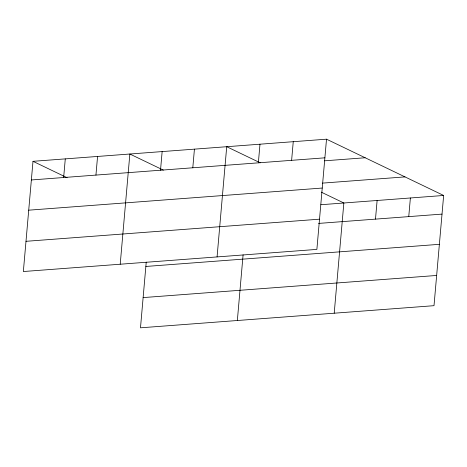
<?xml version="1.0" encoding="UTF-8"?>
<svg xmlns="http://www.w3.org/2000/svg" width="467" height="467" viewBox="0 0 467 467"><rect width="100%" height="100%" fill="white"/><g stroke="black" fill="none" stroke-linecap="round" stroke-linejoin="round"><path stroke-width="0.7" d="M32.994 161.319L23.35 271.531L316.877 249.396L326.515 139.184L32.994 161.319L67.137 177.729M63.652 177.524L65.281 158.885M95.939 175.09L97.568 156.451M120.212 264.229L129.855 154.017L163.357 170.111M146.229 262.145L140.485 327.816L434.006 305.681L443.65 195.469L326.515 139.184M160.514 170.222L162.142 151.582M192.801 167.781L194.43 149.148M217.073 256.926L226.717 146.708L260.218 162.808M237.347 320.508L243.091 254.836M258.356 162.843L259.985 144.204M291.618 160.333L293.253 141.694M334.209 313.205L343.852 202.993L321.302 192.159M375.486 219.122L377.12 200.483M408.753 216.612L410.382 197.979M31.359 179.958L324.886 157.823M324.67 160.811L365.171 157.758M322.551 183.111L404.994 176.894M28.721 210.179L322.242 188.043M320.893 204.727L443.65 195.469M25.994 241.311L319.516 219.181M318.541 223.419L442.021 214.108M145.85 266.459L439.377 244.323M143.13 297.596L436.651 275.46"/></g></svg>
